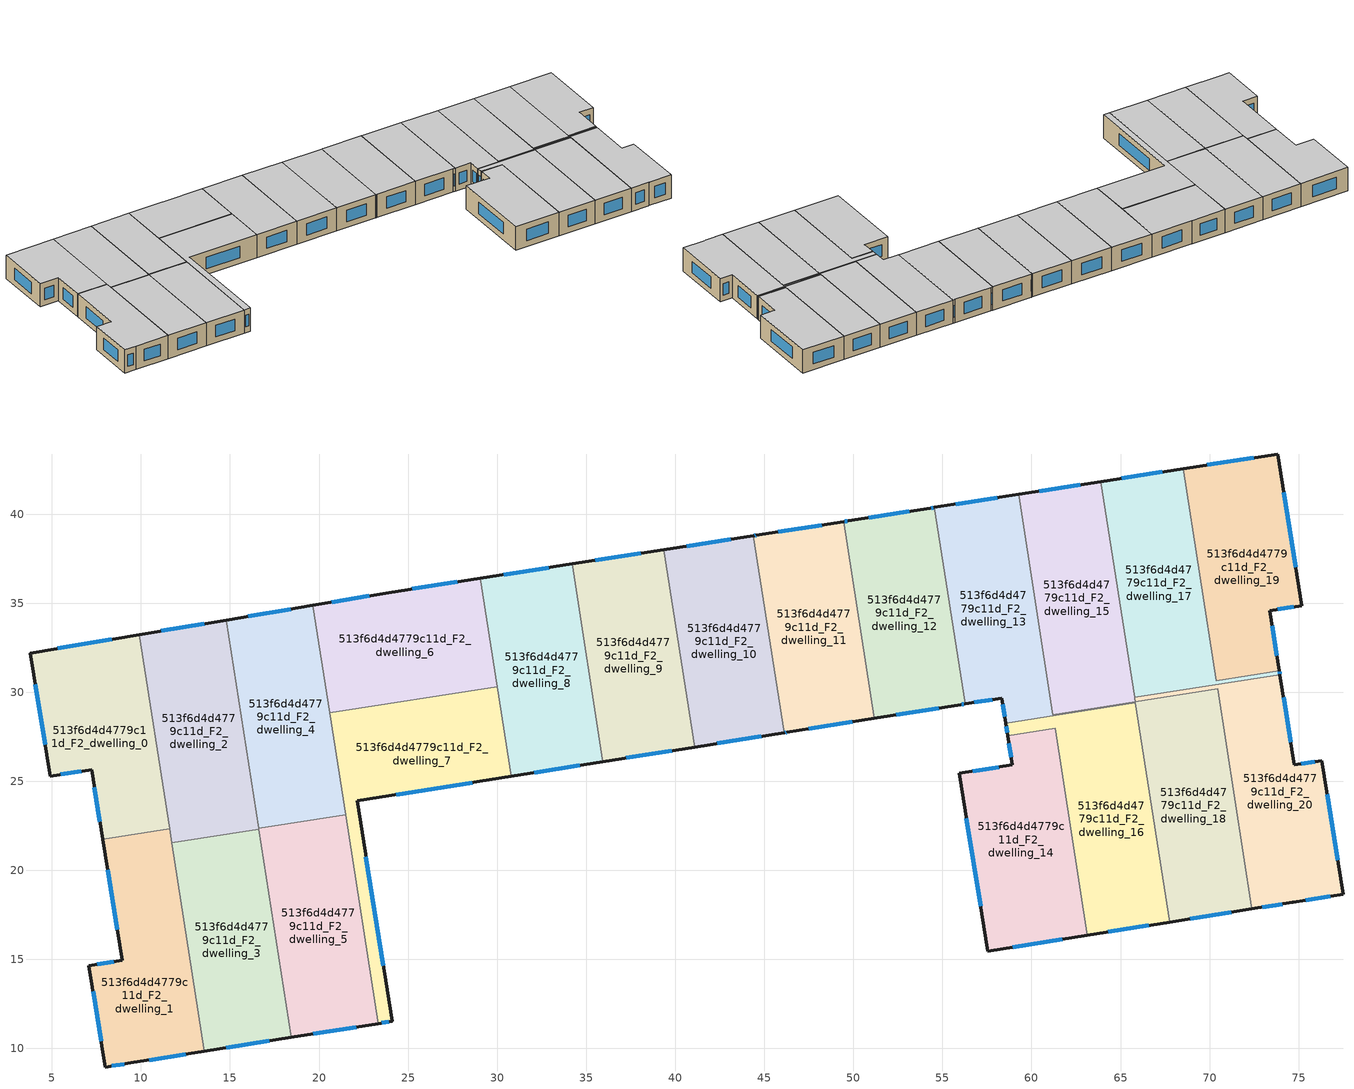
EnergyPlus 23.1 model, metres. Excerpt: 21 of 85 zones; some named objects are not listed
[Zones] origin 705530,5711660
513f6d4d4779c11d_F2_dwelling_0
 floor to 513f6d4d4779c11d_F1_dwelling_0 (EU_floor_Construction): 9.91,33.23 11.61,22.33 7.85,21.75 7.23,25.66 4.9,25.29 3.8,32.2 z6
 wall outside (EU_wall_Construction): 9.91,33.23 3.8,32.2 4.9,25.29 7.23,25.66 7.85,21.75 z6:9
 wall to 513f6d4d4779c11d_F2_dwelling_1 (EU_wall_Construction): 7.85,21.75 11.61,22.33 z6:9
 wall to 513f6d4d4779c11d_F2_dwelling_2 (EU_wall_Construction): 11.61,22.33 9.91,33.23 z6:9
 window (EU_Window_Construction): 8.36,32.97 5.34,32.46 / 7.39,24.67 7.7,22.74 / 5.49,25.38 6.64,25.56 / 4.07,30.45 4.62,27.04 z6.76:8.24
 ceiling to 513f6d4d4779c11d_F3_dwelling_0 (EU_floor_Construction): 11.61,22.33 9.91,33.23 3.8,32.2 4.9,25.29 7.23,25.66 7.85,21.75 z9
513f6d4d4779c11d_F2_dwelling_1
 floor to 513f6d4d4779c11d_F1_dwelling_1 (EU_floor_Construction): 11.61,22.33 13.56,9.84 9.44,9.18 7.99,8.96 7.08,14.65 8.95,14.94 7.85,21.75 z6
 wall outside (EU_wall_Construction): 7.85,21.75 8.95,14.94 7.08,14.65 7.99,8.96 9.44,9.18 13.56,9.84 z6:9
 wall to 513f6d4d4779c11d_F2_dwelling_3 (EU_wall_Construction): 13.56,9.84 11.73,21.56 z6:9
 wall to 513f6d4d4779c11d_F2_dwelling_2 (EU_wall_Construction): 11.73,21.56 11.61,22.33 z6:9
 window (EU_Window_Construction): 8.36,9.02 9.07,9.13 / 7.31,13.21 7.76,10.4 / 8.48,14.87 7.55,14.72 / 8.13,20.03 8.67,16.66 / 10.48,9.35 12.51,9.67 z6.76:8.24
 ceiling to 513f6d4d4779c11d_F3_dwelling_1 (EU_floor_Construction): 13.56,9.84 11.61,22.33 7.85,21.75 8.95,14.94 7.08,14.65 7.99,8.96 9.44,9.18 z9
513f6d4d4779c11d_F2_dwelling_10
 floor to 513f6d4d4779c11d_F1_dwelling_10 (EU_floor_Construction): 44.39,38.79 46.11,27.72 41.09,26.92 39.37,38.01 z6
 wall outside (EU_wall_Construction): 41.09,26.92 46.11,27.72 / 44.39,38.79 39.37,38.01 z6:9
 wall to 513f6d4d4779c11d_F2_dwelling_11 (EU_wall_Construction): 46.11,27.72 44.39,38.79 z6:9
 wall to 513f6d4d4779c11d_F2_dwelling_9 (EU_wall_Construction): 39.37,38.01 41.09,26.92 z6:9
 window (EU_Window_Construction): 42.36,27.13 44.84,27.52 / 43.12,38.59 40.64,38.2 z6.76:8.24
 ceiling to 513f6d4d4779c11d_F3_dwelling_10 (EU_floor_Construction): 46.11,27.72 44.39,38.79 39.37,38.01 41.09,26.92 z9
513f6d4d4779c11d_F2_dwelling_11
 floor to 513f6d4d4779c11d_F1_dwelling_11 (EU_floor_Construction): 49.46,39.58 51.18,28.53 46.26,27.75 46.16,27.73 46.11,27.72 44.39,38.79 44.43,38.8 44.53,38.81 z6
 wall outside (EU_wall_Construction): 49.46,39.58 44.53,38.81 44.43,38.8 44.39,38.79 / 46.11,27.72 46.16,27.73 46.26,27.75 51.18,28.53 z6:9
 wall to 513f6d4d4779c11d_F2_dwelling_12 (EU_wall_Construction): 51.18,28.53 49.46,39.58 z6:9
 window (EU_Window_Construction): 44.51,38.81 44.46,38.8 / 48.21,39.38 45.78,39.01 / 47.5,27.95 49.94,28.34 / 46.18,27.74 46.23,27.74 z6.76:8.24
 ceiling to 513f6d4d4779c11d_F3_dwelling_11 (EU_floor_Construction): 51.18,28.53 49.46,39.58 44.53,38.81 44.43,38.8 44.39,38.79 46.11,27.72 46.16,27.73 46.26,27.75 z9
513f6d4d4779c11d_F2_dwelling_12
 floor to 513f6d4d4779c11d_F1_dwelling_12 (EU_floor_Construction): 54.55,40.37 56.27,29.35 56.03,29.31 51.18,28.53 49.46,39.58 49.71,39.62 54.31,40.33 z6
 wall outside (EU_wall_Construction): 54.55,40.37 54.31,40.33 49.71,39.62 49.46,39.58 / 51.18,28.53 56.03,29.31 56.27,29.35 z6:9
 wall to 513f6d4d4779c11d_F2_dwelling_13 (EU_wall_Construction): 56.27,29.35 54.55,40.37 z6:9
 window (EU_Window_Construction): 54.49,40.36 54.37,40.34 / 56.09,29.32 56.21,29.34 / 52.41,28.73 54.8,29.11 / 49.64,39.61 49.52,39.59 / 53.14,40.15 50.87,39.8 z6.76:8.24
 ceiling to 513f6d4d4779c11d_F3_dwelling_12 (EU_floor_Construction): 56.03,29.31 56.27,29.35 54.55,40.37 54.31,40.33 49.71,39.62 49.46,39.58 51.18,28.53 z9
513f6d4d4779c11d_F2_dwelling_13
 floor to 513f6d4d4779c11d_F1_dwelling_13 (EU_floor_Construction): 59.28,41.11 61.2,28.74 65.83,29.46 65.84,29.4 58.55,28.26 58.32,29.67 56.27,29.35 54.55,40.37 z6
 wall outside (EU_wall_Construction): 56.27,29.35 58.32,29.67 58.55,28.26 / 59.28,41.11 54.55,40.37 z6:9
 wall to 513f6d4d4779c11d_F2_dwelling_18 (EU_wall_Construction): 65.84,29.4 65.83,29.46 61.2,28.74 z6:9
 wall to 513f6d4d4779c11d_F2_dwelling_16 (EU_wall_Construction): 58.55,28.26 65.84,29.4 z6:9
 wall to 513f6d4d4779c11d_F2_dwelling_15 (EU_wall_Construction): 61.2,28.74 59.28,41.11 z6:9
 window (EU_Window_Construction): 58.38,29.32 58.49,28.62 / 56.79,29.43 57.8,29.59 / 58.08,40.92 55.75,40.56 z6.76:8.24
 ceiling to 513f6d4d4779c11d_F3_dwelling_13 (EU_floor_Construction): 65.84,29.4 65.83,29.46 61.2,28.74 59.28,41.11 54.55,40.37 56.27,29.35 58.32,29.67 58.55,28.26 z9
513f6d4d4779c11d_F2_dwelling_14
 floor to 513f6d4d4779c11d_F1_dwelling_14 (EU_floor_Construction): 61.32,27.98 63.13,16.36 57.55,15.47 55.95,25.45 58.92,25.92 58.66,27.56 z6
 wall outside (EU_wall_Construction): 58.66,27.56 58.92,25.92 55.95,25.45 57.55,15.47 63.13,16.36 z6:9
 wall to 513f6d4d4779c11d_F2_dwelling_16 (EU_wall_Construction): 63.13,16.36 61.32,27.98 58.66,27.56 z6:9
 window (EU_Window_Construction): 58.96,15.69 61.72,16.13 / 56.35,22.92 57.14,17.99 / 58.17,25.8 56.7,25.57 / 58.72,27.15 58.86,26.34 z6.76:8.24
 ceiling to 513f6d4d4779c11d_F3_dwelling_14 (EU_floor_Construction): 63.13,16.36 61.32,27.98 58.66,27.56 58.92,25.92 55.95,25.45 57.55,15.47 z9
513f6d4d4779c11d_F2_dwelling_15
 floor to 513f6d4d4779c11d_F1_dwelling_15 (EU_floor_Construction): 63.9,41.83 65.79,29.67 65.82,29.47 70.45,30.18 61.2,28.74 59.28,41.11 z6
 wall outside (EU_wall_Construction): 63.9,41.83 59.28,41.11 z6:9
 wall to 513f6d4d4779c11d_F2_dwelling_20 (EU_wall_Construction): 70.45,30.18 65.82,29.47 65.79,29.67 65.79,29.72 z6:9
 wall to 513f6d4d4779c11d_F2_dwelling_17 (EU_wall_Construction): 65.79,29.72 63.9,41.83 z6:9
 wall to 513f6d4d4779c11d_F2_dwelling_18 (EU_wall_Construction): 61.2,28.74 70.45,30.18 z6:9
 window (EU_Window_Construction): 62.73,41.65 60.44,41.29 z6.76:8.24
 ceiling to 513f6d4d4779c11d_F3_dwelling_15 (EU_floor_Construction): 70.45,30.18 65.82,29.47 65.79,29.67 63.9,41.83 59.28,41.11 61.2,28.74 z9
513f6d4d4779c11d_F2_dwelling_16
 floor to 513f6d4d4779c11d_F1_dwelling_16 (EU_floor_Construction): 65.84,29.4 67.75,17.1 63.13,16.36 61.32,27.98 58.66,27.56 58.55,28.26 z6
 wall outside (EU_wall_Construction): 63.13,16.36 67.75,17.1 / 58.55,28.26 58.66,27.56 z6:9
 wall to 513f6d4d4779c11d_F2_dwelling_18 (EU_wall_Construction): 67.75,17.1 65.84,29.4 z6:9
 window (EU_Window_Construction): 64.3,16.54 66.59,16.91 / 58.57,28.09 58.63,27.74 z6.76:8.24
 ceiling to 513f6d4d4779c11d_F3_dwelling_16 (EU_floor_Construction): 67.75,17.1 65.84,29.4 58.55,28.26 58.66,27.56 61.32,27.98 63.13,16.36 z9
513f6d4d4779c11d_F2_dwelling_17
 floor to 513f6d4d4779c11d_F1_dwelling_17 (EU_floor_Construction): 68.52,42.55 70.38,30.66 73.92,31.21 73.95,30.99 65.79,29.72 63.9,41.83 z6
 wall outside (EU_wall_Construction): 68.52,42.55 63.9,41.83 / 73.95,30.99 73.92,31.21 z6:9
 wall to 513f6d4d4779c11d_F2_dwelling_19 (EU_wall_Construction): 73.92,31.21 70.38,30.66 68.52,42.55 z6:9
 wall to 513f6d4d4779c11d_F2_dwelling_20 (EU_wall_Construction): 65.79,29.72 73.95,30.99 z6:9
 window (EU_Window_Construction): 67.35,42.37 65.07,42.01 / 73.94,31.05 73.93,31.15 z6.76:8.24
 ceiling to 513f6d4d4779c11d_F3_dwelling_17 (EU_floor_Construction): 73.95,30.99 73.92,31.21 70.38,30.66 68.52,42.55 63.9,41.83 65.79,29.72 z9
513f6d4d4779c11d_F2_dwelling_18
 floor to 513f6d4d4779c11d_F1_dwelling_18 (EU_floor_Construction): 70.45,30.18 72.38,17.83 67.75,17.1 65.83,29.46 61.2,28.74 z6
 wall outside (EU_wall_Construction): 67.75,17.1 72.38,17.83 z6:9
 wall to 513f6d4d4779c11d_F2_dwelling_20 (EU_wall_Construction): 72.38,17.83 70.45,30.18 z6:9
 window (EU_Window_Construction): 68.92,17.28 71.21,17.65 z6.76:8.24
 ceiling to 513f6d4d4779c11d_F3_dwelling_18 (EU_floor_Construction): 72.38,17.83 70.45,30.18 61.2,28.74 65.83,29.46 67.75,17.1 z9
513f6d4d4779c11d_F2_dwelling_19
 floor to 513f6d4d4779c11d_F1_dwelling_19 (EU_floor_Construction): 73.82,43.38 75.19,34.87 73.38,34.58 73.92,31.21 70.38,30.66 68.52,42.55 z6
 wall outside (EU_wall_Construction): 73.92,31.21 73.38,34.58 75.19,34.87 73.82,43.38 68.52,42.55 z6:9
 window (EU_Window_Construction): 74.84,37.02 74.16,41.22 / 73.83,34.65 74.73,34.79 / 73.78,32.06 73.51,33.73 / 72.48,43.17 69.86,42.76 z6.76:8.24
 ceiling to 513f6d4d4779c11d_F3_dwelling_19 (EU_floor_Construction): 73.92,31.21 73.38,34.58 75.19,34.87 73.82,43.38 68.52,42.55 70.38,30.66 z9
513f6d4d4779c11d_F2_dwelling_2
 floor to 513f6d4d4779c11d_F1_dwelling_2 (EU_floor_Construction): 14.79,34.05 16.62,22.32 11.73,21.56 9.91,33.23 z6
 wall outside (EU_wall_Construction): 14.79,34.05 9.91,33.23 z6:9
 wall to 513f6d4d4779c11d_F2_dwelling_3 (EU_wall_Construction): 11.73,21.56 16.62,22.32 z6:9
 wall to 513f6d4d4779c11d_F2_dwelling_4 (EU_wall_Construction): 16.61,22.36 14.79,34.05 z6:9
 wall to 513f6d4d4779c11d_F2_dwelling_5 (EU_wall_Construction): 16.62,22.32 16.61,22.36 z6:9
 window (EU_Window_Construction): 13.55,33.85 11.14,33.44 z6.76:8.24
 ceiling to 513f6d4d4779c11d_F3_dwelling_2 (EU_floor_Construction): 16.62,22.32 14.79,34.05 9.91,33.23 11.73,21.56 z9
513f6d4d4779c11d_F2_dwelling_20
 floor to 513f6d4d4779c11d_F1_dwelling_20 (EU_floor_Construction): 73.95,30.99 74.76,25.92 76.3,26.16 77.5,18.66 74.69,18.2 74.65,18.2 72.38,17.83 70.45,30.19 65.82,29.47 65.79,29.67 65.79,29.72 z6
 wall outside (EU_wall_Construction): 72.38,17.83 74.65,18.2 74.69,18.2 77.5,18.66 76.3,26.16 74.76,25.92 73.95,30.99 z6:9
 window (EU_Window_Construction): 77.19,20.55 76.6,24.26 / 75.4,18.32 76.79,18.54 / 72.95,17.93 74.07,18.11 / 74.56,27.2 74.16,29.71 / 75.91,26.1 75.15,25.98 z6.76:8.24
 ceiling to 513f6d4d4779c11d_F3_dwelling_20 (EU_floor_Construction): 77.5,18.66 76.3,26.16 74.76,25.92 73.95,30.99 65.79,29.72 65.79,29.67 65.82,29.47 70.45,30.19 72.38,17.83 74.65,18.2 74.69,18.2 z9
513f6d4d4779c11d_F2_dwelling_3
 floor to 513f6d4d4779c11d_F1_dwelling_3 (EU_floor_Construction): 16.62,22.32 18.44,10.62 13.56,9.84 11.73,21.56 z6
 wall outside (EU_wall_Construction): 13.56,9.84 18.44,10.62 z6:9
 wall to 513f6d4d4779c11d_F2_dwelling_5 (EU_wall_Construction): 18.44,10.62 16.62,22.32 z6:9
 window (EU_Window_Construction): 14.79,10.04 17.2,10.42 z6.76:8.24
 ceiling to 513f6d4d4779c11d_F3_dwelling_3 (EU_floor_Construction): 18.44,10.62 16.62,22.32 11.73,21.56 13.56,9.84 z9
513f6d4d4779c11d_F2_dwelling_4
 floor to 513f6d4d4779c11d_F1_dwelling_4 (EU_floor_Construction): 19.65,34.88 21.49,23.12 16.61,22.36 14.79,34.05 z6
 wall outside (EU_wall_Construction): 19.65,34.88 14.79,34.05 z6:9
 wall to 513f6d4d4779c11d_F2_dwelling_5 (EU_wall_Construction): 16.61,22.36 21.49,23.12 z6:9
 wall to 513f6d4d4779c11d_F2_dwelling_6 (EU_wall_Construction): 20.59,28.85 19.65,34.88 z6:9
 wall to 513f6d4d4779c11d_F2_dwelling_7 (EU_wall_Construction): 21.49,23.12 20.59,28.85 z6:9
 window (EU_Window_Construction): 18.42,34.67 16.02,34.26 z6.76:8.24
 ceiling to 513f6d4d4779c11d_F3_dwelling_4 (EU_floor_Construction): 21.49,23.12 19.65,34.88 14.79,34.05 16.61,22.36 z9
513f6d4d4779c11d_F2_dwelling_5
 floor to 513f6d4d4779c11d_F1_dwelling_5 (EU_floor_Construction): 21.49,23.12 23.31,11.4 18.44,10.62 16.61,22.36 z6
 wall outside (EU_wall_Construction): 18.44,10.62 23.31,11.4 z6:9
 wall to 513f6d4d4779c11d_F2_dwelling_7 (EU_wall_Construction): 23.31,11.4 21.49,23.12 z6:9
 window (EU_Window_Construction): 19.67,10.82 22.08,11.2 z6.76:8.24
 ceiling to 513f6d4d4779c11d_F3_dwelling_5 (EU_floor_Construction): 23.31,11.4 21.49,23.12 16.61,22.36 18.44,10.62 z9
513f6d4d4779c11d_F2_dwelling_6
 floor to 513f6d4d4779c11d_F1_dwelling_6 (EU_floor_Construction): 29.06,36.4 30.01,30.32 20.59,28.85 19.65,34.88 23.9,35.59 23.92,35.6 z6
 wall outside (EU_wall_Construction): 29.06,36.4 23.92,35.6 23.9,35.59 19.65,34.88 z6:9
 wall to 513f6d4d4779c11d_F2_dwelling_7 (EU_wall_Construction): 20.59,28.85 30.01,30.32 z6:9
 wall to 513f6d4d4779c11d_F2_dwelling_8 (EU_wall_Construction): 30.01,30.32 29.06,36.4 z6:9
 window (EU_Window_Construction): 22.83,35.41 20.73,35.06 / 27.76,36.2 25.22,35.8 z6.76:8.24
 ceiling to 513f6d4d4779c11d_F3_dwelling_6 (EU_floor_Construction): 30.01,30.32 29.06,36.4 23.92,35.6 23.9,35.59 19.65,34.88 20.59,28.85 z9
513f6d4d4779c11d_F2_dwelling_7
 floor to 513f6d4d4779c11d_F1_dwelling_7 (EU_floor_Construction): 30.01,30.32 30.8,25.28 22.13,23.9 24.11,11.53 23.31,11.4 20.59,28.85 z6
 wall outside (EU_wall_Construction): 23.31,11.4 24.11,11.53 22.13,23.9 30.8,25.28 z6:9
 wall to 513f6d4d4779c11d_F2_dwelling_8 (EU_wall_Construction): 30.8,25.28 30.01,30.31 z6:9
 window (EU_Window_Construction): 23.61,14.66 22.63,20.77 / 23.51,11.43 23.91,11.49 / 24.32,24.25 28.61,24.93 z6.76:8.24
 ceiling to 513f6d4d4779c11d_F3_dwelling_7 (EU_floor_Construction): 24.11,11.53 22.13,23.9 30.8,25.28 30.01,30.32 20.59,28.85 23.31,11.4 z9
513f6d4d4779c11d_F2_dwelling_8
 floor to 513f6d4d4779c11d_F1_dwelling_8 (EU_floor_Construction): 34.21,37.2 35.94,26.1 30.8,25.28 29.06,36.4 z6
 wall outside (EU_wall_Construction): 34.21,37.2 29.06,36.4 / 30.8,25.28 35.94,26.1 z6:9
 wall to 513f6d4d4779c11d_F2_dwelling_9 (EU_wall_Construction): 35.94,26.1 34.21,37.2 z6:9
 window (EU_Window_Construction): 32.91,37 30.36,36.6 / 32.1,25.49 34.64,25.89 z6.76:8.24
 ceiling to 513f6d4d4779c11d_F3_dwelling_8 (EU_floor_Construction): 35.94,26.1 34.21,37.2 29.06,36.4 30.8,25.28 z9
513f6d4d4779c11d_F2_dwelling_9
 floor to 513f6d4d4779c11d_F1_dwelling_9 (EU_floor_Construction): 39.37,38.01 41.09,26.92 35.94,26.1 34.21,37.2 z6
 wall outside (EU_wall_Construction): 39.37,38.01 34.21,37.2 / 35.94,26.1 41.09,26.92 z6:9
 window (EU_Window_Construction): 38.06,37.8 35.51,37.41 / 37.24,26.31 39.79,26.72 z6.76:8.24
 ceiling to 513f6d4d4779c11d_F3_dwelling_9 (EU_floor_Construction): 41.09,26.92 39.37,38.01 34.21,37.2 35.94,26.1 z9
[Building]
EU S2 Campaign: North Axis=0; Terrain=City; Solar Distribution=FullExterior
[Site:Location]
London: Latitude=51.5; Longitude=-0.5; Time Zone=0; Elevation=25
[SizingPeriod:WeatherFileDays]
AnnualSizingPeriod: Begin Month=1; Begin Day of Month=1; End Month=12; End Day of Month=31; Day of Week for Start Day=Monday; Use Weather File Daylight Saving Period=No; Use Weather File Rain and Snow Indicators=No
[MATERIAL]
EU_InternalMass_Material: Roughness=MediumRough; Thickness=0.1; Conductivity=1; Density=1800; Specific Heat=900; Thermal Absorptance=0.9; Solar Absorptance=0.7; Visible Absorptance=0.7
[MATERIAL:NOMASS] Roughness=MediumRough; Thermal Absorptance=0.9; Solar Absorptance=0.7; Visible Absorptance=0.7
Name | Thermal Resistance
EU_wall_NoMass | 0.655885
EU_floor_NoMass | 2.16442
[WINDOWMATERIAL:SIMPLEGLAZINGSYSTEM]
EU_Window_SimpleGlazing: UFactor=2.91071; Solar Heat Gain Coefficient=0.76; Visible Transmittance=0.76
[CONSTRUCTION]
EU_wall_Construction: EU_wall_NoMass
EU_floor_Construction: EU_floor_NoMass
EU_Window_Construction: EU_Window_SimpleGlazing
EU_InternalMass_Construction: EU_InternalMass_Material
[ZONE] Type=1; Multiplier=1; Ceiling Height=autocalculate; Floor Area=autocalculate; Part of Total Floor Area=Yes
Name | Volume
513f6d4d4779c11d_F2_dwelling_0 | 175.718
513f6d4d4779c11d_F2_dwelling_1; 513f6d4d4779c11d_F2_dwelling_2 | 175.737
513f6d4d4779c11d_F2_dwelling_10 | 170.733
513f6d4d4779c11d_F2_dwelling_11 | 172.371
513f6d4d4779c11d_F2_dwelling_12 | 172.738
513f6d4d4779c11d_F2_dwelling_13 | 172.3
513f6d4d4779c11d_F2_dwelling_14 | 185.596
513f6d4d4779c11d_F2_dwelling_15 | 175.709
513f6d4d4779c11d_F2_dwelling_16 | 180.692
513f6d4d4779c11d_F2_dwelling_17 | 174.486
513f6d4d4779c11d_F2_dwelling_18 | 175.668
513f6d4d4779c11d_F2_dwelling_19 | 175.745
513f6d4d4779c11d_F2_dwelling_20 | 176.977
513f6d4d4779c11d_F2_dwelling_3 | 175.754
513f6d4d4779c11d_F2_dwelling_4 | 175.733
513f6d4d4779c11d_F2_dwelling_5 | 175.72
513f6d4d4779c11d_F2_dwelling_6 | 175.727
513f6d4d4779c11d_F2_dwelling_7 | 175.731
513f6d4d4779c11d_F2_dwelling_8 | 175.736
513f6d4d4779c11d_F2_dwelling_9 | 175.721
[INTERNALMASS] Construction=EU_InternalMass_Construction
Name | Zone or ZoneList | Surface Area
513f6d4d4779c11d_F2_dwelling_0_EU_InternalMass | 513f6d4d4779c11d_F2_dwelling_0 | 58.5741
513f6d4d4779c11d_F2_dwelling_1_EU_InternalMass | 513f6d4d4779c11d_F2_dwelling_1 | 58.5788
513f6d4d4779c11d_F2_dwelling_2_EU_InternalMass | 513f6d4d4779c11d_F2_dwelling_2 | 58.5809
513f6d4d4779c11d_F2_dwelling_3_EU_InternalMass | 513f6d4d4779c11d_F2_dwelling_3 | 58.5852
513f6d4d4779c11d_F2_dwelling_4_EU_InternalMass | 513f6d4d4779c11d_F2_dwelling_4 | 58.5784
513f6d4d4779c11d_F2_dwelling_5_EU_InternalMass | 513f6d4d4779c11d_F2_dwelling_5 | 58.5741
513f6d4d4779c11d_F2_dwelling_6_EU_InternalMass | 513f6d4d4779c11d_F2_dwelling_6 | 58.5751
513f6d4d4779c11d_F2_dwelling_7_EU_InternalMass | 513f6d4d4779c11d_F2_dwelling_7 | 58.5774
513f6d4d4779c11d_F2_dwelling_8_EU_InternalMass | 513f6d4d4779c11d_F2_dwelling_8 | 58.5784
513f6d4d4779c11d_F2_dwelling_9_EU_InternalMass | 513f6d4d4779c11d_F2_dwelling_9 | 58.5738
513f6d4d4779c11d_F2_dwelling_10_EU_InternalMass | 513f6d4d4779c11d_F2_dwelling_10 | 56.9098
513f6d4d4779c11d_F2_dwelling_11_EU_InternalMass | 513f6d4d4779c11d_F2_dwelling_11 | 57.4589
513f6d4d4779c11d_F2_dwelling_12_EU_InternalMass | 513f6d4d4779c11d_F2_dwelling_12 | 57.5794
513f6d4d4779c11d_F2_dwelling_13_EU_InternalMass | 513f6d4d4779c11d_F2_dwelling_13 | 57.4403
513f6d4d4779c11d_F2_dwelling_14_EU_InternalMass | 513f6d4d4779c11d_F2_dwelling_14 | 61.8634
513f6d4d4779c11d_F2_dwelling_15_EU_InternalMass | 513f6d4d4779c11d_F2_dwelling_15 | 58.5781
513f6d4d4779c11d_F2_dwelling_16_EU_InternalMass | 513f6d4d4779c11d_F2_dwelling_16 | 60.2307
513f6d4d4779c11d_F2_dwelling_17_EU_InternalMass | 513f6d4d4779c11d_F2_dwelling_17 | 58.1648
513f6d4d4779c11d_F2_dwelling_18_EU_InternalMass | 513f6d4d4779c11d_F2_dwelling_18 | 58.5802
513f6d4d4779c11d_F2_dwelling_19_EU_InternalMass | 513f6d4d4779c11d_F2_dwelling_19 | 58.5804
513f6d4d4779c11d_F2_dwelling_20_EU_InternalMass | 513f6d4d4779c11d_F2_dwelling_20 | 58.9871
[OTHEREQUIPMENT] Fuel Type=Electricity; Design Level Calculation Method=Watts/Area; Power per Zone Floor Area=1; Fraction Latent=0; Fraction Radiant=0; Fraction Lost=0; Carbon Dioxide Generation Rate=0; EndUse Subcategory=EU_Step8_InternalGains
Name | Zone or ZoneList or Space or SpaceList | Schedule
EU_Step8_InternalGain_513f6d4d4779c11d_F2_dwelling_0_f000 | 513f6d4d4779c11d_F2_dwelling_0 | EU_Step8_GainSchedule_513f6d4d4779c11d_F2_dwelling_0_f000
EU_Step8_InternalGain_513f6d4d4779c11d_F2_dwelling_1_f000 | 513f6d4d4779c11d_F2_dwelling_1 | EU_Step8_GainSchedule_513f6d4d4779c11d_F2_dwelling_1_f000
EU_Step8_InternalGain_513f6d4d4779c11d_F2_dwelling_2_f000 | 513f6d4d4779c11d_F2_dwelling_2 | EU_Step8_GainSchedule_513f6d4d4779c11d_F2_dwelling_2_f000
EU_Step8_InternalGain_513f6d4d4779c11d_F2_dwelling_3_f000 | 513f6d4d4779c11d_F2_dwelling_3 | EU_Step8_GainSchedule_513f6d4d4779c11d_F2_dwelling_3_f000
EU_Step8_InternalGain_513f6d4d4779c11d_F2_dwelling_4_f000 | 513f6d4d4779c11d_F2_dwelling_4 | EU_Step8_GainSchedule_513f6d4d4779c11d_F2_dwelling_4_f000
EU_Step8_InternalGain_513f6d4d4779c11d_F2_dwelling_5_f000 | 513f6d4d4779c11d_F2_dwelling_5 | EU_Step8_GainSchedule_513f6d4d4779c11d_F2_dwelling_5_f000
EU_Step8_InternalGain_513f6d4d4779c11d_F2_dwelling_6_f000 | 513f6d4d4779c11d_F2_dwelling_6 | EU_Step8_GainSchedule_513f6d4d4779c11d_F2_dwelling_6_f000
EU_Step8_InternalGain_513f6d4d4779c11d_F2_dwelling_7_f000 | 513f6d4d4779c11d_F2_dwelling_7 | EU_Step8_GainSchedule_513f6d4d4779c11d_F2_dwelling_7_f000
EU_Step8_InternalGain_513f6d4d4779c11d_F2_dwelling_8_f000 | 513f6d4d4779c11d_F2_dwelling_8 | EU_Step8_GainSchedule_513f6d4d4779c11d_F2_dwelling_8_f000
EU_Step8_InternalGain_513f6d4d4779c11d_F2_dwelling_9_f000 | 513f6d4d4779c11d_F2_dwelling_9 | EU_Step8_GainSchedule_513f6d4d4779c11d_F2_dwelling_9_f000
EU_Step8_InternalGain_513f6d4d4779c11d_F2_dwelling_10_f000 | 513f6d4d4779c11d_F2_dwelling_10 | EU_Step8_GainSchedule_513f6d4d4779c11d_F2_dwelling_10_f000
EU_Step8_InternalGain_513f6d4d4779c11d_F2_dwelling_11_f000 | 513f6d4d4779c11d_F2_dwelling_11 | EU_Step8_GainSchedule_513f6d4d4779c11d_F2_dwelling_11_f000
EU_Step8_InternalGain_513f6d4d4779c11d_F2_dwelling_12_f000 | 513f6d4d4779c11d_F2_dwelling_12 | EU_Step8_GainSchedule_513f6d4d4779c11d_F2_dwelling_12_f000
EU_Step8_InternalGain_513f6d4d4779c11d_F2_dwelling_13_f000 | 513f6d4d4779c11d_F2_dwelling_13 | EU_Step8_GainSchedule_513f6d4d4779c11d_F2_dwelling_13_f000
EU_Step8_InternalGain_513f6d4d4779c11d_F2_dwelling_14_f000 | 513f6d4d4779c11d_F2_dwelling_14 | EU_Step8_GainSchedule_513f6d4d4779c11d_F2_dwelling_14_f000
EU_Step8_InternalGain_513f6d4d4779c11d_F2_dwelling_15_f000 | 513f6d4d4779c11d_F2_dwelling_15 | EU_Step8_GainSchedule_513f6d4d4779c11d_F2_dwelling_15_f000
EU_Step8_InternalGain_513f6d4d4779c11d_F2_dwelling_16_f000 | 513f6d4d4779c11d_F2_dwelling_16 | EU_Step8_GainSchedule_513f6d4d4779c11d_F2_dwelling_16_f000
EU_Step8_InternalGain_513f6d4d4779c11d_F2_dwelling_17_f000 | 513f6d4d4779c11d_F2_dwelling_17 | EU_Step8_GainSchedule_513f6d4d4779c11d_F2_dwelling_17_f000
EU_Step8_InternalGain_513f6d4d4779c11d_F2_dwelling_18_f000 | 513f6d4d4779c11d_F2_dwelling_18 | EU_Step8_GainSchedule_513f6d4d4779c11d_F2_dwelling_18_f000
EU_Step8_InternalGain_513f6d4d4779c11d_F2_dwelling_19_f000 | 513f6d4d4779c11d_F2_dwelling_19 | EU_Step8_GainSchedule_513f6d4d4779c11d_F2_dwelling_19_f000
EU_Step8_InternalGain_513f6d4d4779c11d_F2_dwelling_20_f000 | 513f6d4d4779c11d_F2_dwelling_20 | EU_Step8_GainSchedule_513f6d4d4779c11d_F2_dwelling_20_f000
[ZONEVENTILATION:DESIGNFLOWRATE] Schedule=EU_AlwaysOn; Design Flow Rate Calculation Method=AirChanges/Hour; Air Changes per Hour=0.462017; Ventilation Type=Natural; Fan Pressure Rise=0; Fan Total Efficiency=1; Constant Term Coefficient=1; Temperature Term Coefficient=0; Velocity Term Coefficient=0; Velocity Squared Term Coefficient=0; Minimum Indoor Temperature=-100; Maximum Indoor Temperature=100; Delta Temperature=-100; Minimum Outdoor Temperature=-100; Maximum Outdoor Temperature=100; Maximum Wind Speed=40
Name | Zone or ZoneList or Space or SpaceList
EU_ConstantAir_513f6d4d4779c11d_F2_dwelling_0 | 513f6d4d4779c11d_F2_dwelling_0
EU_ConstantAir_513f6d4d4779c11d_F2_dwelling_1 | 513f6d4d4779c11d_F2_dwelling_1
EU_ConstantAir_513f6d4d4779c11d_F2_dwelling_2 | 513f6d4d4779c11d_F2_dwelling_2
EU_ConstantAir_513f6d4d4779c11d_F2_dwelling_3 | 513f6d4d4779c11d_F2_dwelling_3
EU_ConstantAir_513f6d4d4779c11d_F2_dwelling_4 | 513f6d4d4779c11d_F2_dwelling_4
EU_ConstantAir_513f6d4d4779c11d_F2_dwelling_5 | 513f6d4d4779c11d_F2_dwelling_5
EU_ConstantAir_513f6d4d4779c11d_F2_dwelling_6 | 513f6d4d4779c11d_F2_dwelling_6
EU_ConstantAir_513f6d4d4779c11d_F2_dwelling_7 | 513f6d4d4779c11d_F2_dwelling_7
EU_ConstantAir_513f6d4d4779c11d_F2_dwelling_8 | 513f6d4d4779c11d_F2_dwelling_8
EU_ConstantAir_513f6d4d4779c11d_F2_dwelling_9 | 513f6d4d4779c11d_F2_dwelling_9
EU_ConstantAir_513f6d4d4779c11d_F2_dwelling_10 | 513f6d4d4779c11d_F2_dwelling_10
EU_ConstantAir_513f6d4d4779c11d_F2_dwelling_11 | 513f6d4d4779c11d_F2_dwelling_11
EU_ConstantAir_513f6d4d4779c11d_F2_dwelling_12 | 513f6d4d4779c11d_F2_dwelling_12
EU_ConstantAir_513f6d4d4779c11d_F2_dwelling_13 | 513f6d4d4779c11d_F2_dwelling_13
EU_ConstantAir_513f6d4d4779c11d_F2_dwelling_14 | 513f6d4d4779c11d_F2_dwelling_14
EU_ConstantAir_513f6d4d4779c11d_F2_dwelling_15 | 513f6d4d4779c11d_F2_dwelling_15
EU_ConstantAir_513f6d4d4779c11d_F2_dwelling_16 | 513f6d4d4779c11d_F2_dwelling_16
EU_ConstantAir_513f6d4d4779c11d_F2_dwelling_17 | 513f6d4d4779c11d_F2_dwelling_17
EU_ConstantAir_513f6d4d4779c11d_F2_dwelling_18 | 513f6d4d4779c11d_F2_dwelling_18
EU_ConstantAir_513f6d4d4779c11d_F2_dwelling_19 | 513f6d4d4779c11d_F2_dwelling_19
EU_ConstantAir_513f6d4d4779c11d_F2_dwelling_20 | 513f6d4d4779c11d_F2_dwelling_20
[HVACTEMPLATE:ZONE:IDEALLOADSAIRSYSTEM] System Availability Schedule=EU_AlwaysOn; Maximum Heating Supply Air Temperature=50; Minimum Cooling Supply Air Temperature=13; Maximum Heating Supply Air Humidity Ratio=0.0156; Minimum Cooling Supply Air Humidity Ratio=0.0077; Heating Limit=NoLimit; Cooling Limit=NoLimit; Heating Availability Schedule=EU_AlwaysOn; Cooling Availability Schedule=EU_CoolingOff; Dehumidification Control Type=ConstantSensibleHeatRatio; Cooling Sensible Heat Ratio=0.7; Dehumidification Setpoint=60; Humidification Control Type=None; Humidification Setpoint=30; Outdoor Air Method=None; Outdoor Air Flow Rate per Person=0.00944; Outdoor Air Flow Rate per Zone Floor Area=0; Outdoor Air Flow Rate per Zone=0; Demand Controlled Ventilation Type=None; Outdoor Air Economizer Type=NoEconomizer; Heat Recovery Type=None; Sensible Heat Recovery Effectiveness=0.7; Latent Heat Recovery Effectiveness=0.65
Name | Template Thermostat
513f6d4d4779c11d_F2_dwelling_0 | EU_HeatOnly_513f6d4d4779c11d_F2_dwelling_0
513f6d4d4779c11d_F2_dwelling_1 | EU_HeatOnly_513f6d4d4779c11d_F2_dwelling_1
513f6d4d4779c11d_F2_dwelling_2 | EU_HeatOnly_513f6d4d4779c11d_F2_dwelling_2
513f6d4d4779c11d_F2_dwelling_3 | EU_HeatOnly_513f6d4d4779c11d_F2_dwelling_3
513f6d4d4779c11d_F2_dwelling_4 | EU_HeatOnly_513f6d4d4779c11d_F2_dwelling_4
513f6d4d4779c11d_F2_dwelling_5 | EU_HeatOnly_513f6d4d4779c11d_F2_dwelling_5
513f6d4d4779c11d_F2_dwelling_6 | EU_HeatOnly_513f6d4d4779c11d_F2_dwelling_6
513f6d4d4779c11d_F2_dwelling_7 | EU_HeatOnly_513f6d4d4779c11d_F2_dwelling_7
513f6d4d4779c11d_F2_dwelling_8 | EU_HeatOnly_513f6d4d4779c11d_F2_dwelling_8
513f6d4d4779c11d_F2_dwelling_9 | EU_HeatOnly_513f6d4d4779c11d_F2_dwelling_9
513f6d4d4779c11d_F2_dwelling_10 | EU_HeatOnly_513f6d4d4779c11d_F2_dwelling_10
513f6d4d4779c11d_F2_dwelling_11 | EU_HeatOnly_513f6d4d4779c11d_F2_dwelling_11
513f6d4d4779c11d_F2_dwelling_12 | EU_HeatOnly_513f6d4d4779c11d_F2_dwelling_12
513f6d4d4779c11d_F2_dwelling_13 | EU_HeatOnly_513f6d4d4779c11d_F2_dwelling_13
513f6d4d4779c11d_F2_dwelling_14 | EU_HeatOnly_513f6d4d4779c11d_F2_dwelling_14
513f6d4d4779c11d_F2_dwelling_15 | EU_HeatOnly_513f6d4d4779c11d_F2_dwelling_15
513f6d4d4779c11d_F2_dwelling_16 | EU_HeatOnly_513f6d4d4779c11d_F2_dwelling_16
513f6d4d4779c11d_F2_dwelling_17 | EU_HeatOnly_513f6d4d4779c11d_F2_dwelling_17
513f6d4d4779c11d_F2_dwelling_18 | EU_HeatOnly_513f6d4d4779c11d_F2_dwelling_18
513f6d4d4779c11d_F2_dwelling_19 | EU_HeatOnly_513f6d4d4779c11d_F2_dwelling_19
513f6d4d4779c11d_F2_dwelling_20 | EU_HeatOnly_513f6d4d4779c11d_F2_dwelling_20
[SIZING:ZONE] Zone Cooling Design Supply Air Temperature Input Method=SupplyAirTemperature; Zone Cooling Design Supply Air Temperature=13; Zone Heating Design Supply Air Temperature Input Method=SupplyAirTemperature; Zone Heating Design Supply Air Temperature=50; Zone Cooling Design Supply Air Humidity Ratio=0.008; Zone Heating Design Supply Air Humidity Ratio=0.008; Cooling Design Air Flow Method=DesignDay; Cooling Design Air Flow Rate=0; Cooling Minimum Air Flow per Zone Floor Area=0.000762; Cooling Minimum Air Flow=0; Cooling Minimum Air Flow Fraction=0.2; Heating Design Air Flow Method=DesignDay; Heating Design Air Flow Rate=0; Heating Maximum Air Flow per Zone Floor Area=0.002032; Heating Maximum Air Flow=0.141576; Heating Maximum Air Flow Fraction=0.3; Account for Dedicated Outdoor Air System=No; Dedicated Outdoor Air System Control Strategy=NeutralSupplyAir; Dedicated Outdoor Air Low Setpoint Temperature for Design=autosize; Dedicated Outdoor Air High Setpoint Temperature for Design=autosize; Zone Load Sizing Method=Sensible Load Only No Latent Load; Zone Latent Cooling Design Supply Air Humidity Ratio Input Method=HumidityRatioDifference; Zone Cooling Design Supply Air Humidity Ratio Difference=0.005; Zone Latent Heating Design Supply Air Humidity Ratio Input Method=HumidityRatioDifference; Zone Humidification Design Supply Air Humidity Ratio Difference=0.005
513f6d4d4779c11d_F2_dwelling_0; 513f6d4d4779c11d_F2_dwelling_1; 513f6d4d4779c11d_F2_dwelling_2; 513f6d4d4779c11d_F2_dwelling_3; 513f6d4d4779c11d_F2_dwelling_4; 513f6d4d4779c11d_F2_dwelling_5; 513f6d4d4779c11d_F2_dwelling_6; 513f6d4d4779c11d_F2_dwelling_7; 513f6d4d4779c11d_F2_dwelling_8; 513f6d4d4779c11d_F2_dwelling_9; 513f6d4d4779c11d_F2_dwelling_10; 513f6d4d4779c11d_F2_dwelling_11; 513f6d4d4779c11d_F2_dwelling_12; 513f6d4d4779c11d_F2_dwelling_13; 513f6d4d4779c11d_F2_dwelling_14; 513f6d4d4779c11d_F2_dwelling_15; 513f6d4d4779c11d_F2_dwelling_16; 513f6d4d4779c11d_F2_dwelling_17; 513f6d4d4779c11d_F2_dwelling_18; 513f6d4d4779c11d_F2_dwelling_19; 513f6d4d4779c11d_F2_dwelling_20
[SCHEDULE:CONSTANT]
Name | Hourly Value
EU_AlwaysOn | 1
EU_CoolingOff | 0
[SCHEDULE:FILE] Column Number=1; Rows to Skip at Top=0; Number of Hours of Data=8760; Column Separator=Comma; Interpolate to Timestep=No; Minutes per Item=60; Adjust Schedule for Daylight Savings=Yes
Name | File
EU_Step8_GainSchedule_513f6d4d4779c11d_F2_dwelling_0_f000 | ../../schedules/513f6d4d4779c11d/513f6d4d4779c11d_F2_dwelling_0_f000_gain.csv
EU_Step8_GainSchedule_513f6d4d4779c11d_F2_dwelling_1_f000 | ../../schedules/513f6d4d4779c11d/513f6d4d4779c11d_F2_dwelling_1_f000_gain.csv
EU_Step8_GainSchedule_513f6d4d4779c11d_F2_dwelling_2_f000 | ../../schedules/513f6d4d4779c11d/513f6d4d4779c11d_F2_dwelling_2_f000_gain.csv
EU_Step8_GainSchedule_513f6d4d4779c11d_F2_dwelling_3_f000 | ../../schedules/513f6d4d4779c11d/513f6d4d4779c11d_F2_dwelling_3_f000_gain.csv
EU_Step8_GainSchedule_513f6d4d4779c11d_F2_dwelling_4_f000 | ../../schedules/513f6d4d4779c11d/513f6d4d4779c11d_F2_dwelling_4_f000_gain.csv
EU_Step8_GainSchedule_513f6d4d4779c11d_F2_dwelling_5_f000 | ../../schedules/513f6d4d4779c11d/513f6d4d4779c11d_F2_dwelling_5_f000_gain.csv
EU_Step8_GainSchedule_513f6d4d4779c11d_F2_dwelling_6_f000 | ../../schedules/513f6d4d4779c11d/513f6d4d4779c11d_F2_dwelling_6_f000_gain.csv
EU_Step8_GainSchedule_513f6d4d4779c11d_F2_dwelling_7_f000 | ../../schedules/513f6d4d4779c11d/513f6d4d4779c11d_F2_dwelling_7_f000_gain.csv
EU_Step8_GainSchedule_513f6d4d4779c11d_F2_dwelling_8_f000 | ../../schedules/513f6d4d4779c11d/513f6d4d4779c11d_F2_dwelling_8_f000_gain.csv
EU_Step8_GainSchedule_513f6d4d4779c11d_F2_dwelling_9_f000 | ../../schedules/513f6d4d4779c11d/513f6d4d4779c11d_F2_dwelling_9_f000_gain.csv
EU_Step8_GainSchedule_513f6d4d4779c11d_F2_dwelling_10_f000 | ../../schedules/513f6d4d4779c11d/513f6d4d4779c11d_F2_dwelling_10_f000_gain.csv
EU_Step8_GainSchedule_513f6d4d4779c11d_F2_dwelling_11_f000 | ../../schedules/513f6d4d4779c11d/513f6d4d4779c11d_F2_dwelling_11_f000_gain.csv
EU_Step8_GainSchedule_513f6d4d4779c11d_F2_dwelling_12_f000 | ../../schedules/513f6d4d4779c11d/513f6d4d4779c11d_F2_dwelling_12_f000_gain.csv
EU_Step8_GainSchedule_513f6d4d4779c11d_F2_dwelling_13_f000 | ../../schedules/513f6d4d4779c11d/513f6d4d4779c11d_F2_dwelling_13_f000_gain.csv
EU_Step8_GainSchedule_513f6d4d4779c11d_F2_dwelling_14_f000 | ../../schedules/513f6d4d4779c11d/513f6d4d4779c11d_F2_dwelling_14_f000_gain.csv
EU_Step8_GainSchedule_513f6d4d4779c11d_F2_dwelling_15_f000 | ../../schedules/513f6d4d4779c11d/513f6d4d4779c11d_F2_dwelling_15_f000_gain.csv
EU_Step8_GainSchedule_513f6d4d4779c11d_F2_dwelling_16_f000 | ../../schedules/513f6d4d4779c11d/513f6d4d4779c11d_F2_dwelling_16_f000_gain.csv
EU_Step8_GainSchedule_513f6d4d4779c11d_F2_dwelling_17_f000 | ../../schedules/513f6d4d4779c11d/513f6d4d4779c11d_F2_dwelling_17_f000_gain.csv
EU_Step8_GainSchedule_513f6d4d4779c11d_F2_dwelling_18_f000 | ../../schedules/513f6d4d4779c11d/513f6d4d4779c11d_F2_dwelling_18_f000_gain.csv
EU_Step8_GainSchedule_513f6d4d4779c11d_F2_dwelling_19_f000 | ../../schedules/513f6d4d4779c11d/513f6d4d4779c11d_F2_dwelling_19_f000_gain.csv
EU_Step8_GainSchedule_513f6d4d4779c11d_F2_dwelling_20_f000 | ../../schedules/513f6d4d4779c11d/513f6d4d4779c11d_F2_dwelling_20_f000_gain.csv
